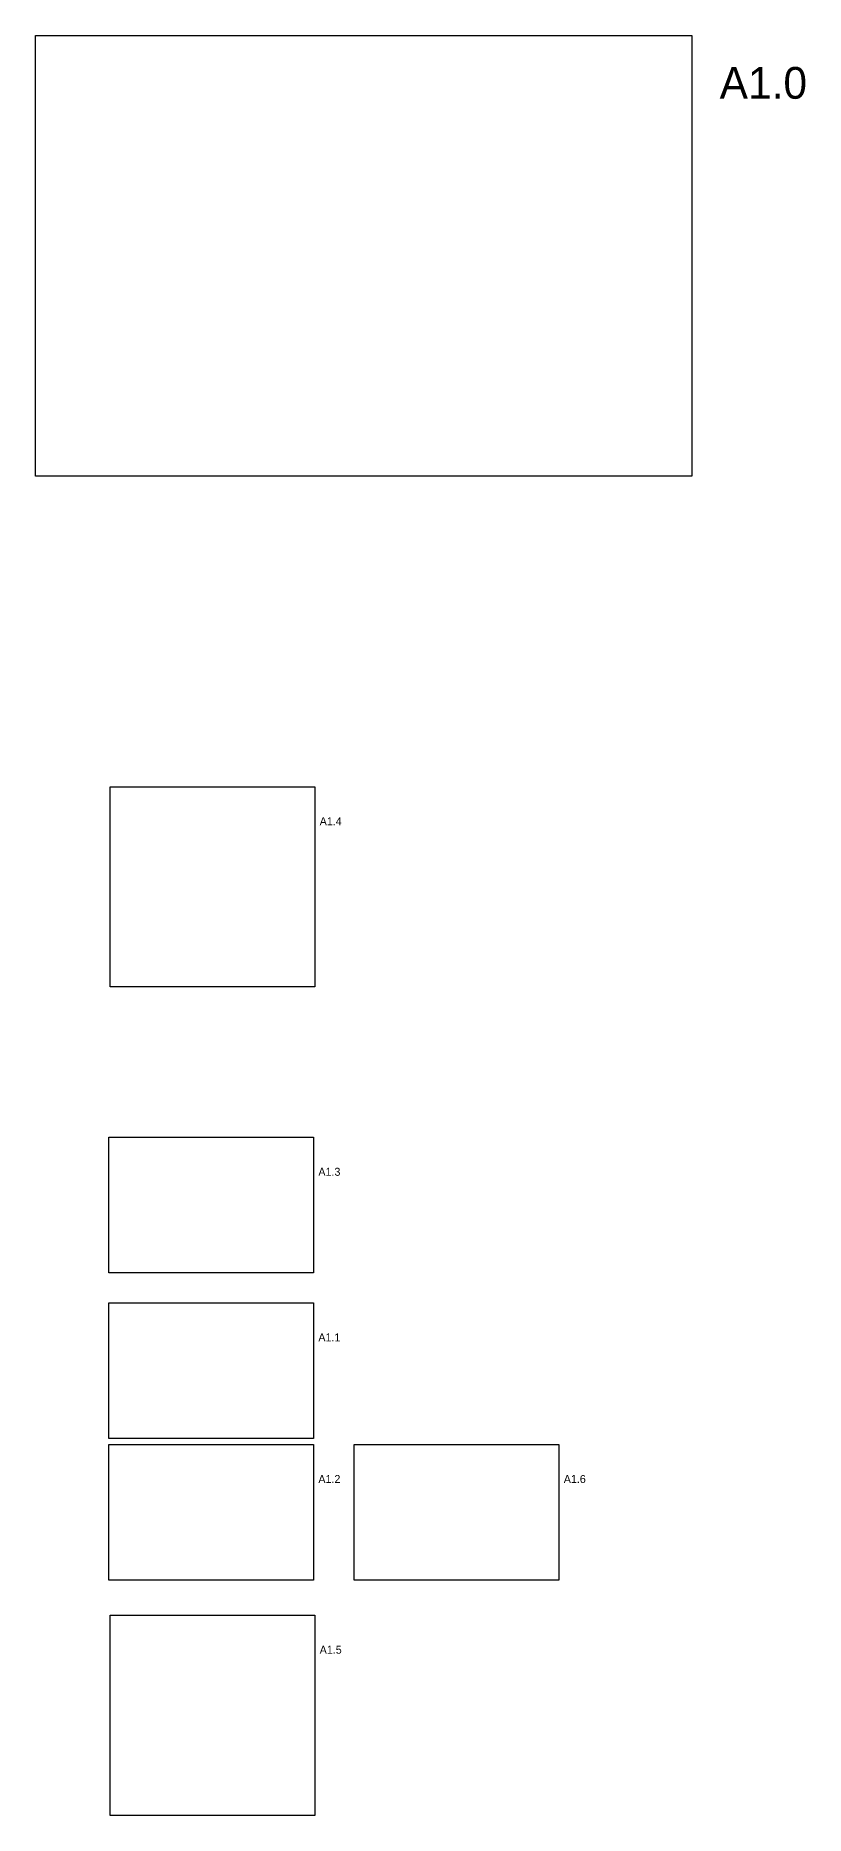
# Model space of a CAD drawing. Header units: inches. Extents: x -625442 to 34963, y -27993 to 66986.
# Drawn here: x 22335 to 33260, y 23137 to 48403 of the extents above; entities that cross this region are included whole.
import ezdxf
from ezdxf.enums import TextEntityAlignment as Align

# ---------------------------------------------------------------- set-up
doc = ezdxf.new("R2010")
doc.units = ezdxf.units.IN
doc.header["$LTSCALE"] = 0.5
doc.header["$MEASUREMENT"] = 0
doc.layers.add('E-HATCH 30', color=7, linetype='Continuous')
doc.styles.add('titleblock1', font='Zap601Rm.ttf', dxfattribs={"height": 0.5})

msp = doc.modelspace()

# ---------------------------------------------------------------- hatches: boundary and pattern name
at = {"layer": 'E-HATCH 30'}
h = msp.add_hatch(dxfattribs=at)
h.set_pattern_fill('ANSI31', color=256)
edge = h.paths.add_edge_path()
edge.add_line((23889.47348, 29842.9008), (23917.47348, 29842.9008))

# ---------------------------------------------------------------- linework, layer by layer
at = {"layer": 'DEFPOINTS'}
for points in [[(22334.54055, 48403.29732), (31648.9035, 48403.29732), (31648.9035, 42150.52382), (22334.54055, 42150.52382)], [(23393.54362, 37740.92301), (26297.79456, 37740.92301), (26297.79456, 34898.13997), (23393.54362, 34898.13997)], [(23374.90714, 32765.21073), (26279.15808, 32765.21073), (26279.15808, 30838.52488), (23374.90714, 30838.52488)], [(23374.90714, 30414.34727), (26279.15808, 30414.34727), (26279.15808, 28487.66142), (23374.90714, 28487.66142)], [(23374.90714, 28403.41314), (26279.15808, 28403.41314), (26279.15808, 26476.72729), (23374.90714, 26476.72729)], [(26857.41189, 28403.41314), (29761.66283, 28403.41314), (29761.66283, 26476.72729), (26857.41189, 26476.72729)], [(23393.54362, 25980.27991), (26297.79456, 25980.27991), (26297.79456, 23137.49687), (23393.54362, 23137.49687)]]:
    msp.add_lwpolyline(points, close=True, dxfattribs=at)

# ---------------------------------------------------------------- texts
at = {"layer": 'DEFPOINTS', "style": 'titleblock1'}
msp.add_text('A1.0', height=450.928283, dxfattribs=at).set_placement((32663.03781, 47506.7951), align=Align.CENTER)
for s, p in [('A1.4', (26522.6538, 37193.30215)), ('A1.3', (26504.01732, 32217.58987)), ('A1.1', (26504.01732, 29866.72641)), ('A1.2', (26504.01732, 27855.79227)), ('A1.6', (29986.52207, 27855.79227)), ('A1.5', (26522.6538, 25432.65905))]:
    msp.add_text(s, height=113.593917, rotation=360, dxfattribs=at).set_placement(p, align=Align.CENTER)

doc.saveas('drawing.dxf')
